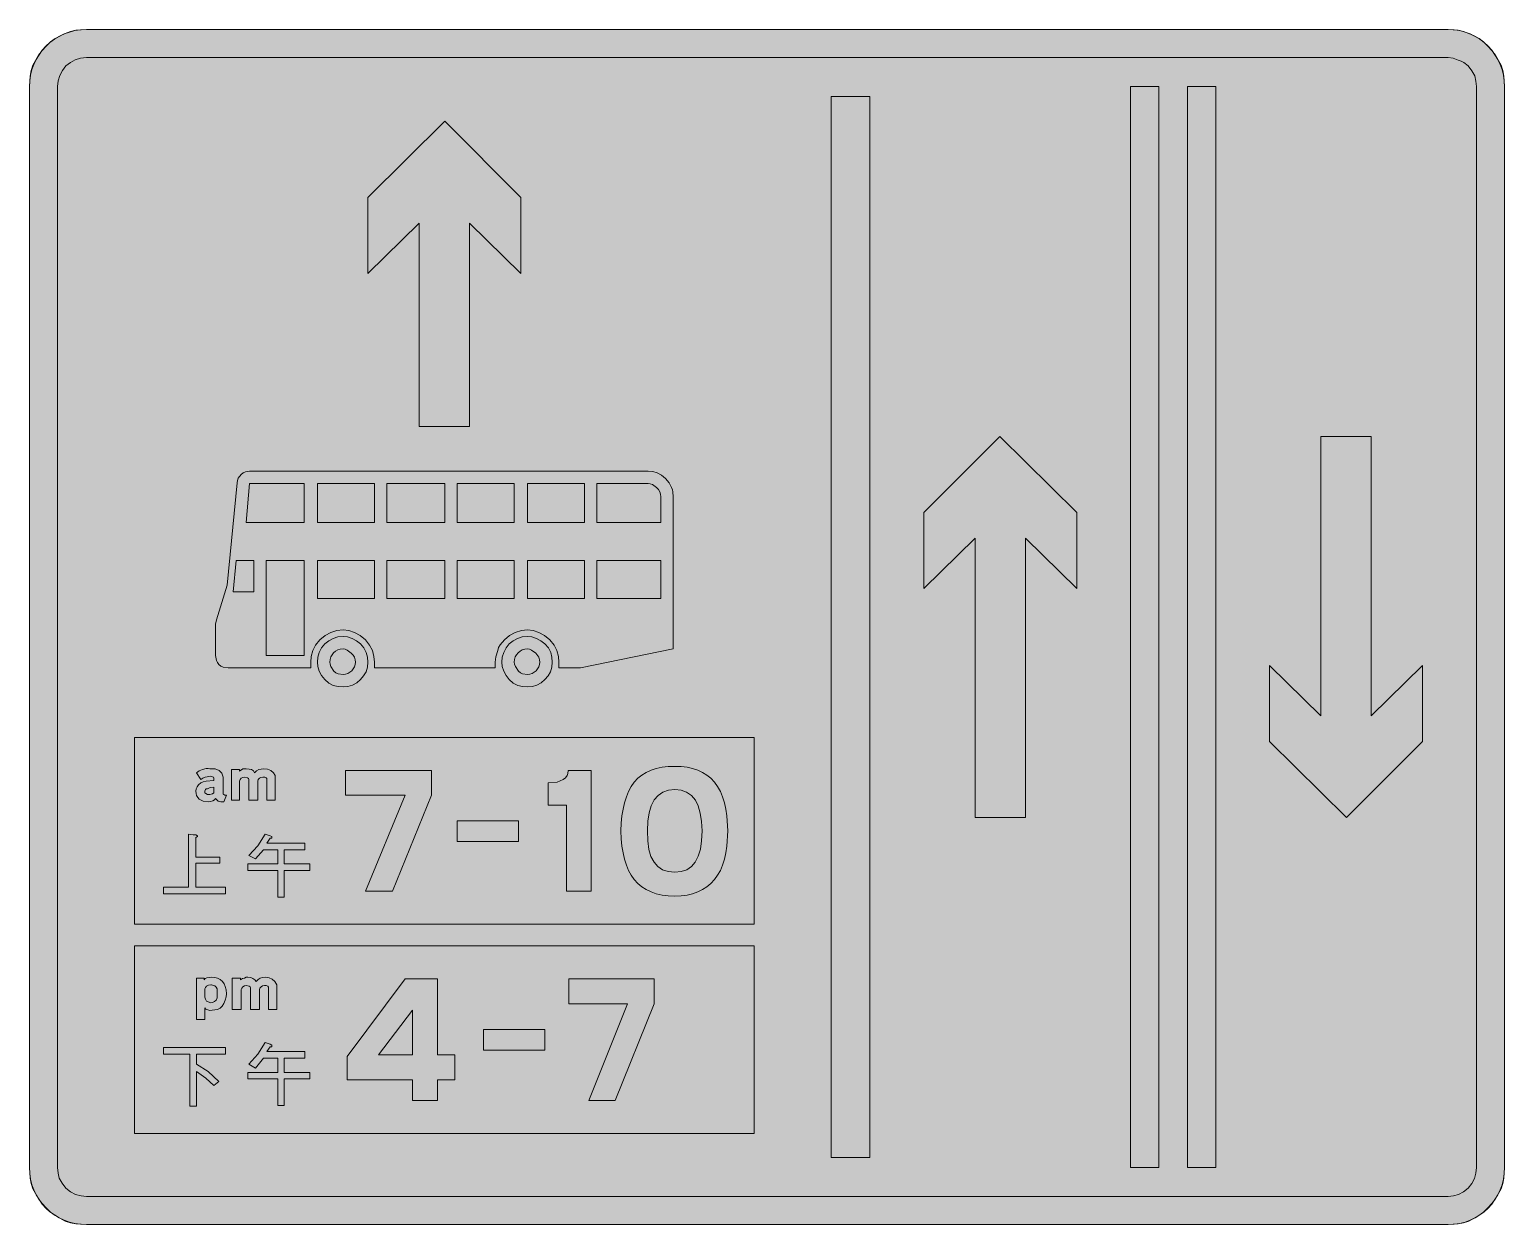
# Model space of a CAD drawing. Header units: metres. Extents: x 124 to 445, y 6 to 266.
import ezdxf

# ---------------------------------------------------------------- set-up
doc = ezdxf.new("R2010")
doc.units = ezdxf.units.M
for name, color, linetype, true_color in [('FILL_BLACK_000000', 7, 'Continuous', 0x000000), ('FILL_BLUE_0000FF', 7, 'Continuous', 0x0000ff), ('FILL_WHITE_FFFFFF', 7, 'Continuous', 0xffffff), ('STROKE_BLUE_0000FF', 7, 'Continuous', 0x0000ff)]:
    doc.layers.add(name, color=color, linetype=linetype, true_color=true_color)

msp = doc.modelspace()

# ---------------------------------------------------------------- hatches: boundary and pattern name
at = {"layer": 'FILL_BLACK_000000', "true_color": 0x000000}
h = msp.add_hatch(color=7, dxfattribs=at)
h.dxf.hatch_style = 1
h.paths.add_polyline_path([(164.34, 102.96), (164.34, 103.14), (164.25, 103.3), (164.16, 103.32), (163.89, 103.48), (163.62, 103.5), (162.41, 103.34), (161.9, 103.12), (161.46, 102.78), (160.56, 104.22), (161.12, 104.65), (161.82, 104.94), (162.63, 105.17), (163.04, 105.19), (163.44, 105.12), (164.62, 105.09), (165.49, 104.76), (166.05, 104.16), (166.32, 103.32), (166.32, 99.72), (166.34, 99.63), (166.5, 99.54), (166.7, 99.38), (167.04, 99.36), (166.5, 97.92), (165.8, 97.94), (165.24, 98.1), (164.7, 98.64), (164.47, 98.38), (164.09, 98.15), (163.61, 97.98), (163.08, 97.92), (161.97, 98.08), (161.12, 98.55), (160.81, 98.89), (160.57, 99.29), (160.43, 99.75), (160.38, 100.26), (160.45, 100.77), (160.65, 101.23), (160.99, 101.65), (161.46, 102.06), (161.96, 102.3), (162.63, 102.47), (164.34, 102.6), (164.34, 102.78), (164.34, 102.96)])
h.paths.add_polyline_path([(162.54, 99.72), (162.92, 99.56), (163.44, 99.54), (164.03, 99.65), (164.34, 99.9), (164.34, 101.16), (163.49, 101.05), (162.9, 100.8), (162.66, 100.74), (162.5, 100.6), (162.36, 100.26), (162.36, 99.9), (162.54, 99.72)], flags=16)
h = msp.add_hatch(color=7, dxfattribs=at)
h.dxf.hatch_style = 1
h.paths.add_polyline_path([(174.56, 103.26), (174.22, 103.07), (173.97, 102.79), (173.88, 102.42), (173.88, 98.28), (171.9, 98.28), (171.9, 102.78), (171.84, 103.02), (171.65, 103.19), (171, 103.32), (170.6, 103.26), (170.26, 103.07), (170.01, 102.79), (169.92, 102.42), (169.92, 98.28), (168.12, 98.28), (168.12, 104.94), (169.92, 104.94), (169.92, 104.58), (170.64, 105.12), (171.36, 105.12), (172, 105.08), (172.53, 104.94), (172.93, 104.66), (173.16, 104.22), (173.6, 104.66), (174.08, 104.94), (174.6, 105.08), (175.14, 105.12), (176.01, 105.02), (176.74, 104.74), (177.29, 104.28), (177.66, 103.68), (177.66, 103.5), (177.66, 103.32), (177.66, 103.14), (177.66, 98.28), (175.86, 98.28), (175.86, 102.78), (175.84, 103.03), (175.68, 103.14), (175.39, 103.3), (174.96, 103.32), (174.56, 103.26)])
h = msp.add_hatch(color=7, dxfattribs=at)
h.dxf.hatch_style = 1
h.paths.add_polyline_path([(205.92, 99.36), (192.96, 99.36), (192.96, 104.76), (211.68, 104.76), (211.68, 99.36), (203.22, 78.48), (197.28, 78.48), (205.92, 99.36)])
h = msp.add_hatch(color=7, dxfattribs=at)
h.dxf.hatch_style = 1
h.paths.add_polyline_path([(246.42, 78.48), (241.02, 78.48), (241.02, 97.2), (237.06, 97.2), (237.06, 102.06), (239.04, 102.24), (240.3, 102.78), (240.82, 103.16), (241.2, 103.68), (241.36, 104.09), (241.38, 104.76), (246.42, 104.76), (246.42, 78.48)])
h = msp.add_hatch(color=7, dxfattribs=at)
h.dxf.hatch_style = 1
h.paths.add_polyline_path([(275.73, 86.82), (275.42, 85.43), (275.02, 84.15), (274.53, 82.99), (273.93, 81.94), (273.24, 81), (272.46, 80.17), (271.59, 79.45), (270.63, 78.83), (269.59, 78.32), (268.47, 77.92), (267.27, 77.63), (265.98, 77.46), (264.6, 77.4), (263.17, 77.46), (261.83, 77.63), (260.59, 77.92), (259.45, 78.32), (258.4, 78.83), (257.44, 79.45), (256.57, 80.17), (255.78, 81), (255.14, 81.94), (254.57, 82.99), (254.08, 84.15), (253.66, 85.43), (253.34, 86.82), (253.1, 88.32), (252.95, 89.92), (252.9, 91.62), (252.95, 93.32), (253.1, 94.9), (253.34, 96.37), (253.66, 97.74), (254.08, 99.01), (254.57, 100.18), (255.14, 101.25), (255.78, 102.24), (256.57, 103.06), (257.44, 103.76), (258.4, 104.35), (259.45, 104.83), (260.59, 105.2), (261.83, 105.45), (263.17, 105.61), (264.6, 105.66), (265.98, 105.61), (267.27, 105.45), (268.47, 105.2), (269.59, 104.83), (270.63, 104.35), (271.59, 103.76), (272.46, 103.06), (273.24, 102.24), (273.93, 101.25), (274.53, 100.18), (275.02, 99.01), (275.42, 97.74), (275.73, 96.37), (275.95, 94.9), (276.12, 91.62), (275.95, 88.32), (275.73, 86.82)])
h.paths.add_polyline_path([(270.16, 95.49), (269.7, 97.04), (269.1, 98.28), (268.22, 99.33), (267.19, 100.06), (265.99, 100.48), (264.6, 100.62), (263.21, 100.48), (262, 100.05), (260.98, 99.34), (260.14, 98.35), (259.5, 97.08), (259.03, 95.53), (258.75, 93.71), (258.66, 91.62), (258.73, 89.46), (258.97, 87.59), (259.42, 86.03), (260.1, 84.78), (260.9, 83.84), (261.94, 83.16), (263.19, 82.76), (264.6, 82.62), (265.99, 82.76), (267.2, 83.17), (268.22, 83.85), (269.05, 84.83), (269.7, 86.08), (270.17, 87.63), (270.45, 89.48), (270.54, 91.62), (270.44, 93.67), (270.16, 95.49)], flags=16)
h = msp.add_hatch(color=7, dxfattribs=at)
h.dxf.hatch_style = 1
h.paths.add_polyline_path([(230.58, 93.78), (230.58, 89.28), (217.26, 89.28), (217.26, 93.78), (230.58, 93.78)])
h = msp.add_hatch(color=7, dxfattribs=at)
h.dxf.hatch_style = 1
h.paths.add_polyline_path([(160.38, 90.72), (160.74, 90.54), (160.74, 90.36), (160.38, 90.18), (160.38, 85.86), (165.6, 85.86), (165.6, 84.6), (160.38, 84.6), (160.38, 79.38), (166.86, 79.38), (166.86, 77.94), (153.36, 77.94), (153.36, 79.38), (158.76, 79.38), (158.76, 90.9), (159.84, 90.72), (160.38, 90.72)])
h = msp.add_hatch(color=7, dxfattribs=at)
h.dxf.hatch_style = 1
h.paths.add_polyline_path([(173.88, 88.38), (175.5, 90.9), (176.58, 90.54), (176.94, 90.36), (176.94, 90), (176.58, 90), (175.86, 88.92), (184.14, 88.92), (184.14, 87.48), (179.64, 87.48), (179.64, 84.42), (185.22, 84.42), (185.22, 82.98), (179.64, 82.98), (179.64, 77.22), (178.2, 77.22), (178.2, 82.98), (171.72, 82.98), (171.72, 84.42), (178.2, 84.42), (178.2, 87.48), (175.14, 87.48), (173.34, 85.5), (171.9, 86.22), (173.88, 88.38)])
h = msp.add_hatch(color=7, dxfattribs=at)
h.dxf.hatch_style = 1
h.paths.add_polyline_path([(166.79, 54.74), (166.51, 54.06), (166.14, 53.46), (165.68, 53.02), (165.13, 52.74), (163.98, 52.56), (163.45, 52.52), (162.97, 52.63), (162.59, 52.84), (162.36, 53.1), (162.36, 50.58), (160.56, 50.58), (160.56, 59.58), (162.18, 59.58), (162.18, 59.22), (162.41, 59.46), (162.79, 59.63), (163.8, 59.76), (164.51, 59.7), (165.14, 59.53), (165.7, 59.24), (166.16, 58.84), (166.54, 58.33), (166.81, 57.71), (166.98, 56.99), (167.04, 56.16), (166.98, 55.46), (166.79, 54.74)])
h.paths.add_polyline_path([(164.47, 54.45), (164.83, 54.79), (165.06, 55.26), (165.06, 57.24), (164.84, 57.61), (164.5, 57.89), (163.8, 58.14), (163.62, 58.14), (163.12, 58.05), (162.72, 57.83), (162.46, 57.53), (162.36, 57.24), (162.36, 55.44), (162.47, 54.99), (162.72, 54.54), (163.62, 54.18), (164.05, 54.25), (164.47, 54.45)], flags=16)
h = msp.add_hatch(color=7, dxfattribs=at)
h.dxf.hatch_style = 1
h.paths.add_polyline_path([(174.58, 57.65), (174.33, 57.35), (174.24, 57.06), (174.24, 52.74), (172.26, 52.74), (172.26, 57.42), (172.2, 57.66), (172.01, 57.83), (171.36, 57.96), (170.96, 57.87), (170.62, 57.65), (170.37, 57.35), (170.28, 57.06), (170.28, 52.74), (168.3, 52.74), (168.3, 59.58), (170.1, 59.58), (170.1, 59.22), (170.55, 59.47), (171, 59.58), (171.36, 59.74), (171.72, 59.76), (172.33, 59.7), (172.82, 59.51), (173.21, 59.23), (173.52, 58.86), (173.93, 59.3), (174.38, 59.58), (174.89, 59.72), (175.5, 59.76), (176.35, 59.66), (177.03, 59.36), (177.58, 58.85), (178.02, 58.14), (178.02, 58.03), (178.02, 57.96), (178.02, 57.85), (178.02, 57.78), (178.02, 52.74), (176.22, 52.74), (176.22, 57.42), (176.2, 57.6), (176.04, 57.78), (175.68, 57.94), (175.32, 57.96), (174.92, 57.87), (174.58, 57.65)])
h = msp.add_hatch(color=7, dxfattribs=at)
h.dxf.hatch_style = 1
h.paths.add_polyline_path([(216.72, 37.44), (212.94, 37.44), (212.94, 32.94), (207.54, 32.94), (207.54, 37.44), (193.32, 37.44), (193.32, 42.48), (205.92, 59.4), (212.94, 59.4), (212.94, 42.84), (216.72, 42.84), (216.72, 37.44)])
h.paths.add_polyline_path([(207.54, 42.84), (207.54, 52.56), (200.16, 42.84), (207.54, 42.84)], flags=16)
h = msp.add_hatch(color=7, dxfattribs=at)
h.dxf.hatch_style = 1
h.paths.add_polyline_path([(254.34, 54), (241.56, 54), (241.56, 59.4), (260.1, 59.4), (260.1, 54), (251.64, 32.94), (245.88, 32.94), (254.34, 54)])
h = msp.add_hatch(color=7, dxfattribs=at)
h.dxf.hatch_style = 1
h.paths.add_polyline_path([(236.34, 48.42), (236.34, 43.92), (223.02, 43.92), (223.02, 48.42), (236.34, 48.42)])
h = msp.add_hatch(color=7, dxfattribs=at)
h.dxf.hatch_style = 1
h.paths.add_polyline_path([(173.88, 43.02), (175.5, 45.54), (176.58, 45.18), (176.94, 45), (176.94, 44.64), (176.58, 44.64), (175.86, 43.56), (184.14, 43.56), (184.14, 42.12), (179.64, 42.12), (179.64, 39.06), (185.22, 39.06), (185.22, 37.62), (179.64, 37.62), (179.64, 31.86), (178.2, 31.86), (178.2, 37.62), (171.72, 37.62), (171.72, 39.06), (178.2, 39.06), (178.2, 42.12), (175.14, 42.12), (173.34, 39.96), (171.9, 40.86), (173.88, 43.02)])
h = msp.add_hatch(color=7, dxfattribs=at)
h.dxf.hatch_style = 1
h.paths.add_polyline_path([(166.86, 44.46), (166.86, 43.02), (160.56, 43.02), (160.56, 40.86), (163.08, 39.24), (165.42, 37.08), (164.34, 36.18), (162.54, 37.8), (160.56, 39.24), (160.56, 31.68), (159.12, 31.68), (159.12, 43.02), (153.36, 43.02), (153.36, 44.46), (166.86, 44.46)])
at = {"layer": 'FILL_BLUE_0000FF', "true_color": 0x0000ff}
h = msp.add_hatch(color=7, dxfattribs=at)
h.dxf.hatch_style = 1
h.paths.add_polyline_path([(432.9, 259.92), (433.98, 259.79), (435.06, 259.38), (435.7, 259.18), (436.28, 258.89), (437.22, 258.12), (438.01, 257.04), (438.66, 255.96), (438.91, 254.79), (439.02, 253.62), (439.02, 18.36), (438.92, 17.15), (438.59, 15.98), (438.03, 14.87), (437.22, 13.86), (436.22, 13.05), (435.13, 12.49), (434.01, 12.16), (432.9, 12.06), (136.62, 12.06), (135.41, 12.16), (134.24, 12.49), (133.13, 13.05), (132.12, 13.86), (131.33, 14.94), (130.68, 16.02), (130.43, 17.12), (130.32, 18.36), (130.32, 253.62), (130.45, 254.83), (130.82, 256.01), (131.38, 257.11), (132.12, 258.12), (133.1, 258.86), (134.17, 259.43), (135.33, 259.79), (136.62, 259.92), (432.9, 259.92)])
at = {"layer": 'FILL_WHITE_FFFFFF', "true_color": 0xffffff}
h = msp.add_hatch(color=7, dxfattribs=at)
h.dxf.hatch_style = 1
h.paths.add_polyline_path([(136.62, 5.94), (134.28, 6.1), (133.13, 6.32), (131.94, 6.66), (129.8, 7.9), (128.78, 8.66), (127.8, 9.54), (126.92, 10.52), (126.16, 11.54), (124.92, 13.68), (124.58, 14.87), (124.36, 16.02), (124.2, 18.36), (124.2, 253.62), (124.36, 255.89), (124.58, 257.09), (124.92, 258.3), (126.16, 260.44), (126.92, 261.46), (127.8, 262.44), (128.78, 263.32), (129.8, 264.06), (130.86, 264.67), (131.94, 265.14), (133.13, 265.58), (134.28, 265.86), (135.43, 266), (136.62, 266.04), (432.9, 266.04), (435.08, 265.86), (436.22, 265.58), (437.4, 265.14), (438.55, 264.67), (439.6, 264.06), (440.59, 263.32), (441.54, 262.44), (442.42, 261.46), (443.18, 260.44), (444.42, 258.3), (444.76, 257.09), (444.98, 255.89), (445.14, 253.62), (445.14, 18.36), (444.98, 16.02), (444.76, 14.87), (444.42, 13.68), (443.18, 11.54), (442.42, 10.52), (441.54, 9.54), (440.56, 8.66), (439.54, 7.9), (437.4, 6.66), (436.22, 6.32), (435.08, 6.1), (432.9, 5.94), (136.62, 5.94)])
h = msp.add_hatch(color=7, dxfattribs=at)
h.dxf.hatch_style = 1
h.paths.add_polyline_path([(369.9, 253.62), (369.9, 18.36), (363.78, 18.36), (363.78, 253.62), (369.9, 253.62)])
h = msp.add_hatch(color=7, dxfattribs=at)
h.dxf.hatch_style = 1
h.paths.add_polyline_path([(382.32, 253.62), (382.32, 18.36), (376.2, 18.36), (376.2, 253.62), (382.32, 253.62)])
h = msp.add_hatch(color=7, dxfattribs=at)
h.dxf.hatch_style = 1
h.paths.add_polyline_path([(307.08, 251.46), (307.08, 20.52), (298.62, 20.52), (298.62, 251.46), (307.08, 251.46)])
h = msp.add_hatch(color=7, dxfattribs=at)
h.dxf.hatch_style = 1
h.paths.add_polyline_path([(231.12, 212.94), (219.96, 223.92), (219.96, 179.64), (208.98, 179.64), (208.98, 223.92), (197.82, 212.94), (197.82, 229.5), (214.56, 246.06), (231.12, 229.5), (231.12, 212.94)])
h = msp.add_hatch(color=7, dxfattribs=at)
h.dxf.hatch_style = 1
h.paths.add_polyline_path([(352.08, 144.36), (340.92, 155.34), (340.92, 94.5), (329.94, 94.5), (329.94, 155.34), (318.78, 144.36), (318.78, 160.92), (335.34, 177.48), (352.08, 160.92), (352.08, 144.36)])
h = msp.add_hatch(color=7, dxfattribs=at)
h.dxf.hatch_style = 1
h.paths.add_polyline_path([(410.76, 94.5), (394.02, 111.06), (394.02, 127.62), (405.18, 116.64), (405.18, 177.48), (416.16, 177.48), (416.16, 116.64), (427.32, 127.62), (427.32, 111.06), (410.76, 94.5)])
h = msp.add_hatch(color=7, dxfattribs=at)
h.dxf.hatch_style = 1
h.paths.add_polyline_path([(228.66, 134.15), (227.52, 133.2), (226.6, 132.1), (226.28, 131.5), (226.08, 130.86), (225.67, 129.53), (225.54, 128.34), (225.54, 127.08), (199.26, 127.08), (199.26, 128.34), (199.15, 129.58), (198.81, 130.84), (198.2, 132.06), (197.28, 133.2), (196.14, 134.15), (194.92, 134.82), (193.66, 135.23), (192.42, 135.36), (191.08, 135.23), (189.76, 134.82), (188.52, 134.15), (187.38, 133.2), (186.46, 132.06), (185.85, 130.84), (185.51, 129.58), (185.4, 128.34), (185.4, 127.08), (167.4, 127.08), (166.34, 127.24), (165.86, 127.46), (165.42, 127.8), (165.08, 128.24), (164.86, 128.72), (164.7, 129.78), (164.7, 135.9), (164.7, 136.62), (164.88, 137.52), (167.22, 145.08), (169.38, 167.4), (169.44, 167.91), (169.63, 168.37), (170.28, 169.2), (170.71, 169.54), (171.18, 169.76), (172.08, 169.92), (258.84, 169.92), (259.81, 169.82), (260.8, 169.52), (261.75, 169.01), (262.62, 168.3), (263.38, 167.38), (263.88, 166.32), (264.09, 165.88), (264.19, 165.4), (264.24, 164.34), (264.24, 131.22), (244.08, 127.08), (239.4, 127.08), (239.4, 128.34), (239.29, 129.58), (238.95, 130.84), (238.34, 132.06), (237.42, 133.2), (236.28, 134.15), (235.06, 134.82), (233.8, 135.23), (232.56, 135.36), (231.22, 135.23), (229.9, 134.82), (228.66, 134.15)])
h.paths.add_polyline_path([(172.98, 150.48), (169.2, 150.48), (168.48, 143.64), (172.98, 143.64), (172.98, 150.48)], flags=16)
h.paths.add_polyline_path([(175.68, 129.78), (183.96, 129.78), (183.96, 150.48), (175.68, 150.48), (175.68, 129.78)], flags=16)
h.paths.add_polyline_path([(186.84, 150.48), (186.84, 142.2), (199.26, 142.2), (199.26, 150.48), (186.84, 150.48)], flags=16)
h.paths.add_polyline_path([(214.56, 150.48), (201.96, 150.48), (201.96, 142.2), (214.56, 142.2), (214.56, 150.48)], flags=16)
h.paths.add_polyline_path([(229.68, 142.2), (229.68, 150.48), (217.26, 150.48), (217.26, 142.2), (229.68, 142.2)], flags=16)
h.paths.add_polyline_path([(232.56, 142.2), (244.98, 142.2), (244.98, 150.48), (232.56, 150.48), (232.56, 142.2)], flags=16)
h.paths.add_polyline_path([(247.68, 150.48), (247.68, 142.2), (261.54, 142.2), (261.54, 150.48), (247.68, 150.48)], flags=16)
h.paths.add_polyline_path([(232.56, 158.76), (244.98, 158.76), (244.98, 167.22), (232.56, 167.22), (232.56, 158.76)], flags=16)
h.paths.add_polyline_path([(229.68, 158.76), (229.68, 167.22), (217.26, 167.22), (217.26, 158.76), (229.68, 158.76)], flags=16)
h.paths.add_polyline_path([(201.96, 158.76), (214.56, 158.76), (214.56, 167.22), (201.96, 167.22), (201.96, 158.76)], flags=16)
h.paths.add_polyline_path([(186.84, 167.22), (186.84, 158.76), (199.26, 158.76), (199.26, 167.22), (186.84, 167.22)], flags=16)
h.paths.add_polyline_path([(172.08, 167.22), (171.36, 158.76), (183.96, 158.76), (183.96, 167.22), (172.08, 167.22)], flags=16)
h.paths.add_polyline_path([(261.52, 164.88), (261.36, 165.42), (261.07, 165.94), (260.64, 166.32), (259.74, 166.97), (259.27, 167.16), (258.84, 167.22), (247.68, 167.22), (247.68, 158.76), (261.54, 158.76), (261.54, 164.34), (261.52, 164.88)], flags=16)
h = msp.add_hatch(color=7, dxfattribs=at)
h.dxf.hatch_style = 1
h.paths.add_polyline_path([(197.42, 126.25), (196.91, 125.33), (196.2, 124.56), (195.43, 123.85), (194.51, 123.35), (193.49, 123.04), (192.42, 122.94), (191.35, 123.02), (190.31, 123.28), (189.33, 123.78), (188.46, 124.56), (187.75, 125.43), (187.25, 126.38), (186.94, 127.37), (186.84, 128.34), (186.94, 129.41), (187.25, 130.46), (187.75, 131.43), (188.46, 132.3), (189.31, 133.01), (190.24, 133.52), (191.27, 133.82), (192.42, 133.92), (193.39, 133.82), (194.38, 133.52), (195.33, 133.01), (196.2, 132.3), (196.98, 131.43), (197.48, 130.46), (197.74, 129.41), (197.82, 128.34), (197.72, 127.27), (197.42, 126.25)])
h.paths.add_polyline_path([(194.94, 129.4), (194.66, 129.88), (194.22, 130.32), (193.32, 130.97), (192.85, 131.16), (192.42, 131.22), (191.83, 131.16), (191.29, 131), (190.8, 130.74), (190.37, 130.39), (190.02, 129.96), (189.76, 129.47), (189.6, 128.93), (189.54, 128.34), (189.6, 127.9), (189.79, 127.42), (190.44, 126.36), (190.88, 126.02), (191.36, 125.8), (192.42, 125.64), (192.95, 125.7), (193.45, 125.86), (194.31, 126.45), (194.9, 127.31), (195.06, 127.81), (195.12, 128.34), (195.08, 128.88), (194.94, 129.4)], flags=16)
h = msp.add_hatch(color=7, dxfattribs=at)
h.dxf.hatch_style = 1
h.paths.add_polyline_path([(237.56, 126.25), (237.05, 125.33), (236.34, 124.56), (235.5, 123.85), (234.59, 123.35), (233.61, 123.04), (232.56, 122.94), (231.49, 123.02), (230.45, 123.28), (229.47, 123.78), (228.6, 124.56), (227.89, 125.43), (227.39, 126.38), (227.08, 127.37), (226.98, 128.34), (227.08, 129.41), (227.39, 130.46), (227.89, 131.43), (228.6, 132.3), (229.45, 133.01), (230.38, 133.52), (231.41, 133.82), (232.56, 133.92), (233.53, 133.82), (234.52, 133.52), (235.47, 133.01), (236.34, 132.3), (237.12, 131.43), (237.62, 130.46), (237.88, 129.41), (237.96, 128.34), (237.86, 127.27), (237.56, 126.25)])
h.paths.add_polyline_path([(235.01, 129.4), (234.36, 130.32), (233.46, 130.97), (232.99, 131.16), (232.56, 131.22), (231.97, 131.16), (231.43, 131), (230.94, 130.74), (230.51, 130.39), (230.16, 129.96), (229.9, 129.47), (229.74, 128.93), (229.68, 128.34), (229.74, 127.9), (229.93, 127.42), (230.58, 126.36), (231.02, 126.02), (231.5, 125.8), (232.56, 125.64), (233.09, 125.7), (233.59, 125.86), (234.45, 126.45), (235.04, 127.31), (235.2, 127.81), (235.26, 128.34), (235.2, 128.88), (235.01, 129.4)], flags=16)
h = msp.add_hatch(color=7, dxfattribs=at)
h.dxf.hatch_style = 1
h.paths.add_polyline_path([(281.88, 111.96), (281.88, 71.28), (147.06, 71.28), (147.06, 111.96), (281.88, 111.96)])
h = msp.add_hatch(color=7, dxfattribs=at)
h.dxf.hatch_style = 1
h.paths.add_polyline_path([(281.88, 66.6), (281.88, 25.74), (147.06, 25.74), (147.06, 66.6), (281.88, 66.6)])

# ---------------------------------------------------------------- linework, layer by layer
at = {"layer": 'FILL_BLACK_000000', "lineweight": 0, "true_color": 0x000000}
for points in [[(164.34, 102.96), (164.34, 103.14), (164.25, 103.3), (164.16, 103.32), (163.89, 103.48), (163.62, 103.5), (162.41, 103.34), (161.9, 103.12), (161.46, 102.78), (160.56, 104.22), (161.12, 104.65), (161.82, 104.94), (162.63, 105.17), (163.04, 105.19), (163.44, 105.12), (164.62, 105.09), (165.49, 104.76), (166.05, 104.16), (166.32, 103.32), (166.32, 99.72), (166.34, 99.63), (166.5, 99.54), (166.7, 99.38), (167.04, 99.36), (166.5, 97.92), (165.8, 97.94), (165.24, 98.1), (164.7, 98.64), (164.47, 98.38), (164.09, 98.15), (163.61, 97.98), (163.08, 97.92), (161.97, 98.08), (161.12, 98.55), (160.81, 98.89), (160.57, 99.29), (160.43, 99.75), (160.38, 100.26), (160.45, 100.77), (160.65, 101.23), (160.99, 101.65), (161.46, 102.06), (161.96, 102.3), (162.63, 102.47), (164.34, 102.6), (164.34, 102.78)], [(174.56, 103.26), (174.22, 103.07), (173.97, 102.79), (173.88, 102.42), (173.88, 98.28), (171.9, 98.28), (171.9, 102.78), (171.84, 103.02), (171.65, 103.19), (171, 103.32), (170.6, 103.26), (170.26, 103.07), (170.01, 102.79), (169.92, 102.42), (169.92, 98.28), (168.12, 98.28), (168.12, 104.94), (169.92, 104.94), (169.92, 104.58), (170.64, 105.12), (171.36, 105.12), (172, 105.08), (172.53, 104.94), (172.93, 104.66), (173.16, 104.22), (173.6, 104.66), (174.08, 104.94), (174.6, 105.08), (175.14, 105.12), (176.01, 105.02), (176.74, 104.74), (177.29, 104.28), (177.66, 103.68), (177.66, 103.5), (177.66, 103.32), (177.66, 103.14), (177.66, 98.28), (175.86, 98.28), (175.86, 102.78), (175.84, 103.03), (175.68, 103.14), (175.39, 103.3), (174.96, 103.32)], [(205.92, 99.36), (192.96, 99.36), (192.96, 104.76), (211.68, 104.76), (211.68, 99.36), (203.22, 78.48), (197.28, 78.48)], [(246.42, 78.48), (241.02, 78.48), (241.02, 97.2), (237.06, 97.2), (237.06, 102.06), (239.04, 102.24), (240.3, 102.78), (240.82, 103.16), (241.2, 103.68), (241.36, 104.09), (241.38, 104.76), (246.42, 104.76)], [(275.73, 86.82), (275.42, 85.43), (275.02, 84.15), (274.53, 82.99), (273.93, 81.94), (273.24, 81), (272.46, 80.17), (271.59, 79.45), (270.63, 78.83), (269.59, 78.32), (268.47, 77.92), (267.27, 77.63), (265.98, 77.46), (264.6, 77.4), (263.17, 77.46), (261.83, 77.63), (260.59, 77.92), (259.45, 78.32), (258.4, 78.83), (257.44, 79.45), (256.57, 80.17), (255.78, 81), (255.14, 81.94), (254.57, 82.99), (254.08, 84.15), (253.66, 85.43), (253.34, 86.82), (253.1, 88.32), (252.95, 89.92), (252.9, 91.62), (252.95, 93.32), (253.1, 94.9), (253.34, 96.37), (253.66, 97.74), (254.08, 99.01), (254.57, 100.18), (255.14, 101.25), (255.78, 102.24), (256.57, 103.06), (257.44, 103.76), (258.4, 104.35), (259.45, 104.83), (260.59, 105.2), (261.83, 105.45), (263.17, 105.61), (264.6, 105.66), (265.98, 105.61), (267.27, 105.45), (268.47, 105.2), (269.59, 104.83), (270.63, 104.35), (271.59, 103.76), (272.46, 103.06), (273.24, 102.24), (273.93, 101.25), (274.53, 100.18), (275.02, 99.01), (275.42, 97.74), (275.73, 96.37), (275.95, 94.9), (276.12, 91.62), (275.95, 88.32)], [(162.54, 99.72), (162.92, 99.56), (163.44, 99.54), (164.03, 99.65), (164.34, 99.9), (164.34, 101.16), (163.49, 101.05), (162.9, 100.8), (162.66, 100.74), (162.5, 100.6), (162.36, 100.26), (162.36, 99.9)], [(270.16, 95.49), (269.7, 97.04), (269.1, 98.28), (268.22, 99.33), (267.19, 100.06), (265.99, 100.48), (264.6, 100.62), (263.21, 100.48), (262, 100.05), (260.98, 99.34), (260.14, 98.35), (259.5, 97.08), (259.03, 95.53), (258.75, 93.71), (258.66, 91.62), (258.73, 89.46), (258.97, 87.59), (259.42, 86.03), (260.1, 84.78), (260.9, 83.84), (261.94, 83.16), (263.19, 82.76), (264.6, 82.62), (265.99, 82.76), (267.2, 83.17), (268.22, 83.85), (269.05, 84.83), (269.7, 86.08), (270.17, 87.63), (270.45, 89.48), (270.54, 91.62), (270.44, 93.67)], [(230.58, 93.78), (230.58, 89.28), (217.26, 89.28), (217.26, 93.78)], [(160.38, 90.72), (160.74, 90.54), (160.74, 90.36), (160.38, 90.18), (160.38, 85.86), (165.6, 85.86), (165.6, 84.6), (160.38, 84.6), (160.38, 79.38), (166.86, 79.38), (166.86, 77.94), (153.36, 77.94), (153.36, 79.38), (158.76, 79.38), (158.76, 90.9), (159.84, 90.72)], [(173.88, 88.38), (175.5, 90.9), (176.58, 90.54), (176.94, 90.36), (176.94, 90), (176.58, 90), (175.86, 88.92), (184.14, 88.92), (184.14, 87.48), (179.64, 87.48), (179.64, 84.42), (185.22, 84.42), (185.22, 82.98), (179.64, 82.98), (179.64, 77.22), (178.2, 77.22), (178.2, 82.98), (171.72, 82.98), (171.72, 84.42), (178.2, 84.42), (178.2, 87.48), (175.14, 87.48), (173.34, 85.5), (171.9, 86.22)], [(166.79, 54.74), (166.51, 54.06), (166.14, 53.46), (165.68, 53.02), (165.13, 52.74), (163.98, 52.56), (163.45, 52.52), (162.97, 52.63), (162.59, 52.84), (162.36, 53.1), (162.36, 50.58), (160.56, 50.58), (160.56, 59.58), (162.18, 59.58), (162.18, 59.22), (162.41, 59.46), (162.79, 59.63), (163.8, 59.76), (164.51, 59.7), (165.14, 59.53), (165.7, 59.24), (166.16, 58.84), (166.54, 58.33), (166.81, 57.71), (166.98, 56.99), (167.04, 56.16), (166.98, 55.46)], [(164.47, 54.45), (164.83, 54.79), (165.06, 55.26), (165.06, 57.24), (164.84, 57.61), (164.5, 57.89), (163.8, 58.14), (163.62, 58.14), (163.12, 58.05), (162.72, 57.83), (162.46, 57.53), (162.36, 57.24), (162.36, 55.44), (162.47, 54.99), (162.72, 54.54), (163.62, 54.18), (164.05, 54.25)], [(174.58, 57.65), (174.33, 57.35), (174.24, 57.06), (174.24, 52.74), (172.26, 52.74), (172.26, 57.42), (172.2, 57.66), (172.01, 57.83), (171.36, 57.96), (170.96, 57.87), (170.62, 57.65), (170.37, 57.35), (170.28, 57.06), (170.28, 52.74), (168.3, 52.74), (168.3, 59.58), (170.1, 59.58), (170.1, 59.22), (170.55, 59.47), (171, 59.58), (171.36, 59.74), (171.72, 59.76), (172.33, 59.7), (172.82, 59.51), (173.21, 59.23), (173.52, 58.86), (173.93, 59.3), (174.38, 59.58), (174.89, 59.72), (175.5, 59.76), (176.35, 59.66), (177.03, 59.36), (177.58, 58.85), (178.02, 58.14), (178.02, 58.03), (178.02, 57.96), (178.02, 57.85), (178.02, 57.78), (178.02, 52.74), (176.22, 52.74), (176.22, 57.42), (176.2, 57.6), (176.04, 57.78), (175.68, 57.94), (175.32, 57.96), (174.92, 57.87)], [(216.72, 37.44), (212.94, 37.44), (212.94, 32.94), (207.54, 32.94), (207.54, 37.44), (193.32, 37.44), (193.32, 42.48), (205.92, 59.4), (212.94, 59.4), (212.94, 42.84), (216.72, 42.84)], [(254.34, 54), (241.56, 54), (241.56, 59.4), (260.1, 59.4), (260.1, 54), (251.64, 32.94), (245.88, 32.94)], [(207.54, 42.84), (207.54, 52.56), (200.16, 42.84)], [(236.34, 48.42), (236.34, 43.92), (223.02, 43.92), (223.02, 48.42)], [(173.88, 43.02), (175.5, 45.54), (176.58, 45.18), (176.94, 45), (176.94, 44.64), (176.58, 44.64), (175.86, 43.56), (184.14, 43.56), (184.14, 42.12), (179.64, 42.12), (179.64, 39.06), (185.22, 39.06), (185.22, 37.62), (179.64, 37.62), (179.64, 31.86), (178.2, 31.86), (178.2, 37.62), (171.72, 37.62), (171.72, 39.06), (178.2, 39.06), (178.2, 42.12), (175.14, 42.12), (173.34, 39.96), (171.9, 40.86)], [(166.86, 44.46), (166.86, 43.02), (160.56, 43.02), (160.56, 40.86), (163.08, 39.24), (165.42, 37.08), (164.34, 36.18), (162.54, 37.8), (160.56, 39.24), (160.56, 31.68), (159.12, 31.68), (159.12, 43.02), (153.36, 43.02), (153.36, 44.46)]]:
    msp.add_lwpolyline(points, close=True, dxfattribs=at)
at = {"layer": 'FILL_BLUE_0000FF', "lineweight": 0, "true_color": 0x0000ff}
msp.add_lwpolyline([(432.9, 259.92), (433.98, 259.79), (435.06, 259.38), (435.7, 259.18), (436.28, 258.89), (437.22, 258.12), (438.01, 257.04), (438.66, 255.96), (438.91, 254.79), (439.02, 253.62), (439.02, 18.36), (438.92, 17.15), (438.59, 15.98), (438.03, 14.87), (437.22, 13.86), (436.22, 13.05), (435.13, 12.49), (434.01, 12.16), (432.9, 12.06), (136.62, 12.06), (135.41, 12.16), (134.24, 12.49), (133.13, 13.05), (132.12, 13.86), (131.33, 14.94), (130.68, 16.02), (130.43, 17.12), (130.32, 18.36), (130.32, 253.62), (130.45, 254.83), (130.82, 256.01), (131.38, 257.11), (132.12, 258.12), (133.1, 258.86), (134.17, 259.43), (135.33, 259.79), (136.62, 259.92)], close=True, dxfattribs=at)
at = {"layer": 'FILL_WHITE_FFFFFF', "lineweight": 0, "true_color": 0xffffff}
for points in [[(136.62, 5.94), (134.28, 6.1), (133.13, 6.32), (131.94, 6.66), (129.8, 7.9), (128.78, 8.66), (127.8, 9.54), (126.92, 10.52), (126.16, 11.54), (124.92, 13.68), (124.58, 14.87), (124.36, 16.02), (124.2, 18.36), (124.2, 253.62), (124.36, 255.89), (124.58, 257.09), (124.92, 258.3), (126.16, 260.44), (126.92, 261.46), (127.8, 262.44), (128.78, 263.32), (129.8, 264.06), (130.86, 264.67), (131.94, 265.14), (133.13, 265.58), (134.28, 265.86), (135.43, 266), (136.62, 266.04), (432.9, 266.04), (435.08, 265.86), (436.22, 265.58), (437.4, 265.14), (438.55, 264.67), (439.6, 264.06), (440.59, 263.32), (441.54, 262.44), (442.42, 261.46), (443.18, 260.44), (444.42, 258.3), (444.76, 257.09), (444.98, 255.89), (445.14, 253.62), (445.14, 18.36), (444.98, 16.02), (444.76, 14.87), (444.42, 13.68), (443.18, 11.54), (442.42, 10.52), (441.54, 9.54), (440.56, 8.66), (439.54, 7.9), (437.4, 6.66), (436.22, 6.32), (435.08, 6.1), (432.9, 5.94)], [(369.9, 253.62), (369.9, 18.36), (363.78, 18.36), (363.78, 253.62)], [(382.32, 253.62), (382.32, 18.36), (376.2, 18.36), (376.2, 253.62)], [(307.08, 251.46), (307.08, 20.52), (298.62, 20.52), (298.62, 251.46)], [(231.12, 212.94), (219.96, 223.92), (219.96, 179.64), (208.98, 179.64), (208.98, 223.92), (197.82, 212.94), (197.82, 229.5), (214.56, 246.06), (231.12, 229.5)], [(352.08, 144.36), (340.92, 155.34), (340.92, 94.5), (329.94, 94.5), (329.94, 155.34), (318.78, 144.36), (318.78, 160.92), (335.34, 177.48), (352.08, 160.92)], [(410.76, 94.5), (394.02, 111.06), (394.02, 127.62), (405.18, 116.64), (405.18, 177.48), (416.16, 177.48), (416.16, 116.64), (427.32, 127.62), (427.32, 111.06)], [(228.66, 134.15), (227.52, 133.2), (226.6, 132.1), (226.28, 131.5), (226.08, 130.86), (225.67, 129.53), (225.54, 128.34), (225.54, 127.08), (199.26, 127.08), (199.26, 128.34), (199.15, 129.58), (198.81, 130.84), (198.2, 132.06), (197.28, 133.2), (196.14, 134.15), (194.92, 134.82), (193.66, 135.23), (192.42, 135.36), (191.08, 135.23), (189.76, 134.82), (188.52, 134.15), (187.38, 133.2), (186.46, 132.06), (185.85, 130.84), (185.51, 129.58), (185.4, 128.34), (185.4, 127.08), (167.4, 127.08), (166.34, 127.24), (165.86, 127.46), (165.42, 127.8), (165.08, 128.24), (164.86, 128.72), (164.7, 129.78), (164.7, 135.9), (164.7, 136.62), (164.88, 137.52), (167.22, 145.08), (169.38, 167.4), (169.44, 167.91), (169.63, 168.37), (170.28, 169.2), (170.71, 169.54), (171.18, 169.76), (172.08, 169.92), (258.84, 169.92), (259.81, 169.82), (260.8, 169.52), (261.75, 169.01), (262.62, 168.3), (263.38, 167.38), (263.88, 166.32), (264.09, 165.88), (264.19, 165.4), (264.24, 164.34), (264.24, 131.22), (244.08, 127.08), (239.4, 127.08), (239.4, 128.34), (239.29, 129.58), (238.95, 130.84), (238.34, 132.06), (237.42, 133.2), (236.28, 134.15), (235.06, 134.82), (233.8, 135.23), (232.56, 135.36), (231.22, 135.23), (229.9, 134.82)], [(172.08, 167.22), (171.36, 158.76), (183.96, 158.76), (183.96, 167.22)], [(186.84, 167.22), (186.84, 158.76), (199.26, 158.76), (199.26, 167.22)], [(201.96, 158.76), (214.56, 158.76), (214.56, 167.22), (201.96, 167.22)], [(229.68, 158.76), (229.68, 167.22), (217.26, 167.22), (217.26, 158.76)], [(232.56, 158.76), (244.98, 158.76), (244.98, 167.22), (232.56, 167.22)], [(261.52, 164.88), (261.36, 165.42), (261.07, 165.94), (260.64, 166.32), (259.74, 166.97), (259.27, 167.16), (258.84, 167.22), (247.68, 167.22), (247.68, 158.76), (261.54, 158.76), (261.54, 164.34)], [(172.98, 150.48), (169.2, 150.48), (168.48, 143.64), (172.98, 143.64)], [(175.68, 129.78), (183.96, 129.78), (183.96, 150.48), (175.68, 150.48)], [(186.84, 150.48), (186.84, 142.2), (199.26, 142.2), (199.26, 150.48)], [(214.56, 150.48), (201.96, 150.48), (201.96, 142.2), (214.56, 142.2)], [(229.68, 142.2), (229.68, 150.48), (217.26, 150.48), (217.26, 142.2)], [(232.56, 142.2), (244.98, 142.2), (244.98, 150.48), (232.56, 150.48)], [(247.68, 150.48), (247.68, 142.2), (261.54, 142.2), (261.54, 150.48)], [(197.42, 126.25), (196.91, 125.33), (196.2, 124.56), (195.43, 123.85), (194.51, 123.35), (193.49, 123.04), (192.42, 122.94), (191.35, 123.02), (190.31, 123.28), (189.33, 123.78), (188.46, 124.56), (187.75, 125.43), (187.25, 126.38), (186.94, 127.37), (186.84, 128.34), (186.94, 129.41), (187.25, 130.46), (187.75, 131.43), (188.46, 132.3), (189.31, 133.01), (190.24, 133.52), (191.27, 133.82), (192.42, 133.92), (193.39, 133.82), (194.38, 133.52), (195.33, 133.01), (196.2, 132.3), (196.98, 131.43), (197.48, 130.46), (197.74, 129.41), (197.82, 128.34), (197.72, 127.27)], [(237.56, 126.25), (237.05, 125.33), (236.34, 124.56), (235.5, 123.85), (234.59, 123.35), (233.61, 123.04), (232.56, 122.94), (231.49, 123.02), (230.45, 123.28), (229.47, 123.78), (228.6, 124.56), (227.89, 125.43), (227.39, 126.38), (227.08, 127.37), (226.98, 128.34), (227.08, 129.41), (227.39, 130.46), (227.89, 131.43), (228.6, 132.3), (229.45, 133.01), (230.38, 133.52), (231.41, 133.82), (232.56, 133.92), (233.53, 133.82), (234.52, 133.52), (235.47, 133.01), (236.34, 132.3), (237.12, 131.43), (237.62, 130.46), (237.88, 129.41), (237.96, 128.34), (237.86, 127.27)], [(194.94, 129.4), (194.66, 129.88), (194.22, 130.32), (193.32, 130.97), (192.85, 131.16), (192.42, 131.22), (191.83, 131.16), (191.29, 131), (190.8, 130.74), (190.37, 130.39), (190.02, 129.96), (189.76, 129.47), (189.6, 128.93), (189.54, 128.34), (189.6, 127.9), (189.79, 127.42), (190.44, 126.36), (190.88, 126.02), (191.36, 125.8), (192.42, 125.64), (192.95, 125.7), (193.45, 125.86), (194.31, 126.45), (194.9, 127.31), (195.06, 127.81), (195.12, 128.34), (195.08, 128.88)], [(235.01, 129.4), (234.36, 130.32), (233.46, 130.97), (232.99, 131.16), (232.56, 131.22), (231.97, 131.16), (231.43, 131), (230.94, 130.74), (230.51, 130.39), (230.16, 129.96), (229.9, 129.47), (229.74, 128.93), (229.68, 128.34), (229.74, 127.9), (229.93, 127.42), (230.58, 126.36), (231.02, 126.02), (231.5, 125.8), (232.56, 125.64), (233.09, 125.7), (233.59, 125.86), (234.45, 126.45), (235.04, 127.31), (235.2, 127.81), (235.26, 128.34), (235.2, 128.88)]]:
    msp.add_lwpolyline(points, close=True, dxfattribs=at)
at = {"layer": 'FILL_WHITE_FFFFFF', "lineweight": 0, "true_color": 0x0000ff}
for points in [[(281.88, 111.96), (281.88, 71.28), (147.06, 71.28), (147.06, 111.96)], [(281.88, 66.6), (281.88, 25.74), (147.06, 25.74), (147.06, 66.6)]]:
    msp.add_lwpolyline(points, close=True, dxfattribs=at)
at = {"layer": 'STROKE_BLUE_0000FF', "lineweight": 0, "true_color": 0x0000ff}
for points in [[(124.2, 253.62), (124.26, 254.89), (124.45, 256.12), (124.74, 257.31), (125.15, 258.45), (125.67, 259.53), (126.28, 260.56), (126.98, 261.51), (127.78, 262.39), (128.65, 263.2), (129.61, 263.91), (130.63, 264.54), (131.72, 265.06), (132.87, 265.48), (134.07, 265.79), (135.32, 265.98), (136.62, 266.04)], [(136.62, 266.04), (432.9, 266.04)], [(432.9, 266.04), (434.16, 265.98), (435.39, 265.79), (436.57, 265.48), (437.7, 265.06), (438.77, 264.54), (439.78, 263.91), (440.72, 263.2), (441.58, 262.4), (442.37, 261.51), (443.07, 260.56), (443.68, 259.53), (444.19, 258.45), (444.6, 257.31), (444.89, 256.12), (445.08, 254.89), (445.14, 253.62)], [(124.2, 18.36), (124.2, 253.62)], [(445.14, 253.62), (445.14, 18.36)], [(136.62, 5.94), (135.32, 6), (134.07, 6.19), (132.87, 6.48), (131.72, 6.89), (130.63, 7.41), (129.61, 8.02), (128.65, 8.72), (127.78, 9.52), (126.98, 10.39), (126.28, 11.35), (125.67, 12.37), (125.15, 13.46), (124.74, 14.61), (124.45, 15.81), (124.26, 17.06), (124.2, 18.36)], [(445.14, 18.36), (445.08, 17.06), (444.89, 15.81), (444.6, 14.61), (444.19, 13.46), (443.68, 12.37), (443.07, 11.35), (442.37, 10.39), (441.58, 9.52), (440.72, 8.72), (439.78, 8.02), (438.77, 7.41), (437.7, 6.89), (436.57, 6.48), (435.39, 6.19), (434.16, 6), (432.9, 5.94)], [(432.9, 5.94), (136.62, 5.94)]]:
    msp.add_lwpolyline(points, dxfattribs=at)

doc.saveas('drawing.dxf')
